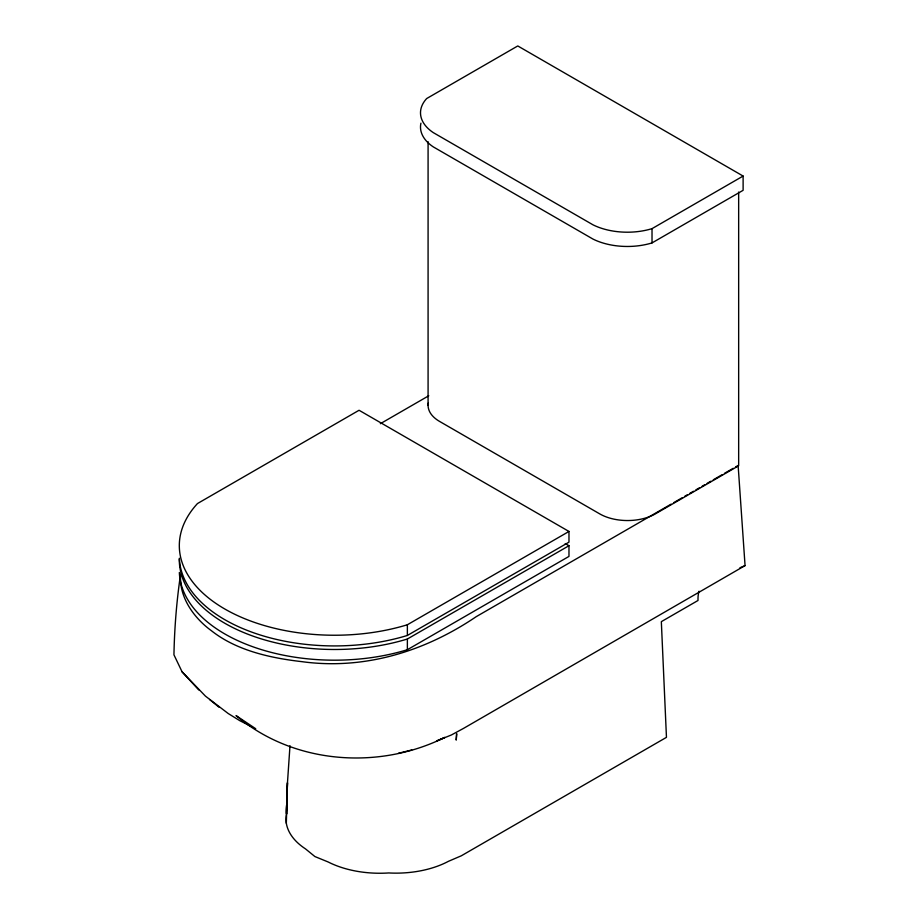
<?xml version="1.0" encoding="UTF-8"?>
<svg xmlns="http://www.w3.org/2000/svg" width="919" height="919" viewBox="0 0 919 919"><rect width="100%" height="100%" fill="white"/><g stroke="black" fill="none" stroke-linecap="round" stroke-linejoin="round"><path stroke-width="1.38" d="M286.326 823.275L287.463 782.827L289.99 745.688M286.923 797.669L286.521 813.924A77.966 45.02 0 0 0 305.476 848.869L314.907 856.554L328.209 861.999A77.966 45.02 0 0 0 388.737 872.947A77.414 44.698 0 0 0 448.415 861.333L461.315 855.796L666.459 737.348L661.335 621.658L698.026 600.475A35.795 20.666 60 0 1 699.037 591.216M456.548 733.684L456.192 740.094L456.777 733.89M180.583 575.489C179.251 597.649 194.127 618.177 211.462 630.756C236.551 650.606 270.565 658.05 301.811 661.646C364.165 670.192 424.762 651.537 476.249 616.649L671.111 504.152M180.561 574.329C176.62 600.969 174.472 627.895 173.944 654.81L182.088 671.835L205.442 696.131L228.199 713.512L239.779 720.668L255.712 728.721L236.034 715.568C293.414 764.217 378.49 770.363 444.876 737.383L436.594 740.978L451.424 734.959L463.578 728.365L745.056 565.61L738.129 465.462L735.648 466.898M743.115 176.057L517.776 45.95L426.669 98.551A52.521 30.316 0 0 0 433.274 132.612L593.008 224.833A52.521 30.316 0 0 0 652.019 228.647L743.115 176.057L743.115 190.313L652.019 242.915A52.521 30.316 0 0 1 593.008 239.089L433.274 146.879A52.521 30.316 0 0 1 420.936 123.169M380.351 423.705L428.759 395.767M568.976 531.458L359.065 410.265L197.459 503.566A155.231 89.625 0 0 0 224.776 608.987A155.231 89.625 0 0 0 407.37 624.759L568.976 531.458L568.976 542.153L407.37 635.454A155.231 89.625 0 0 1 179.354 558.201M179.32 559.108A155.231 89.625 0 0 0 407.37 639.015L568.976 545.714L568.976 556.409L407.37 649.71A155.231 89.625 0 0 1 179.354 572.457M673.593 502.727L682.277 497.707M684.758 496.271L687.24 494.836M689.721 493.411L693.454 491.263M695.936 489.827L699.658 487.679M702.139 486.243L704.62 484.807M707.102 483.371L710.824 481.223M713.305 479.798L722.001 474.778M724.482 473.342L733.167 468.334M739.944 567.77L745.056 565.61M398.387 753.293L411.769 749.984M565.254 543.566L568.976 545.714M209.543 699.474L219.17 707.32M182.088 671.835L198.791 689.974M738.658 192.037L738.658 465.772L655.316 513.893A39.287 22.688 0 0 1 599.751 513.893L439.592 421.43A39.287 22.688 0 0 1 428.3 403.016M652.019 228.647L652.019 242.915M428.082 141.687L428.082 405.382M407.37 624.759L407.37 635.454M407.37 639.015L407.37 649.71M287.463 782.827L286.521 813.924A77.414 44.698 0 0 1 286.705 804.573L287.463 782.827"/></g></svg>
